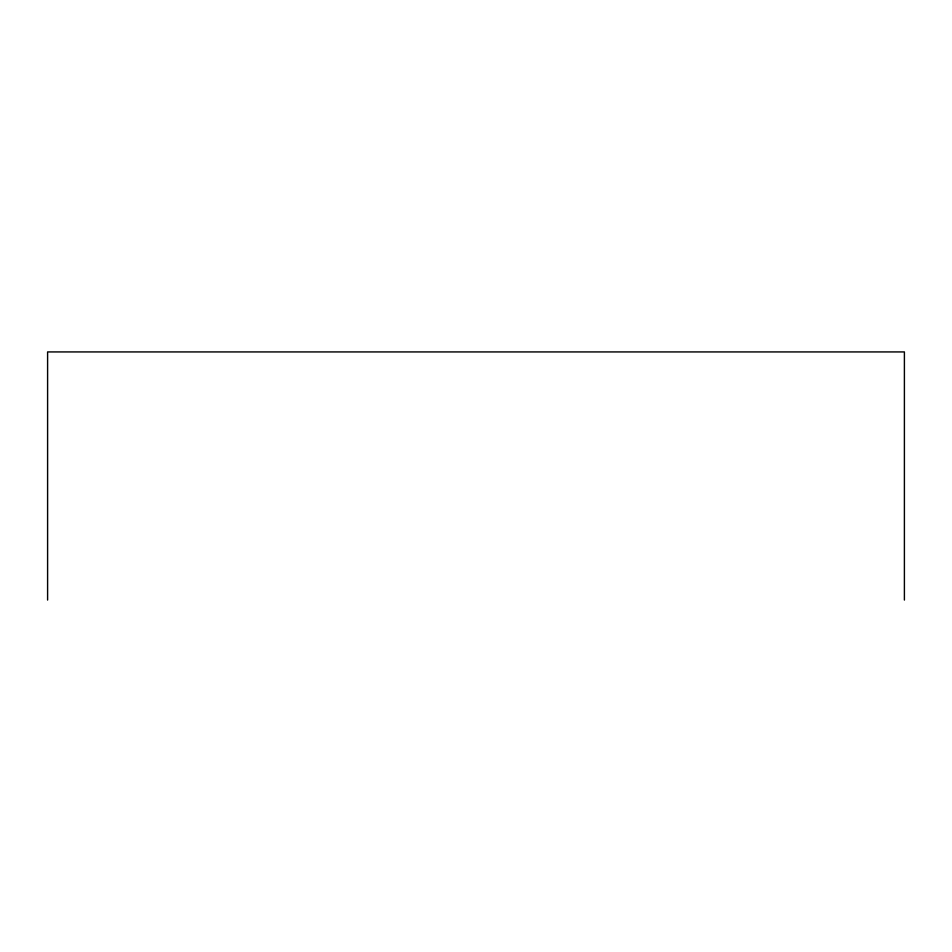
<?xml version="1.0" encoding="UTF-8"?>
<svg xmlns="http://www.w3.org/2000/svg" width="952" height="952" viewBox="0 0 952 952"><rect width="100%" height="100%" fill="white"/><g stroke="black" fill="none" stroke-linecap="round" stroke-linejoin="round"><path stroke-width="1.43" d="M904.4 600.069L904.4 351.931L47.6 351.931L47.6 600.069"/></g></svg>
